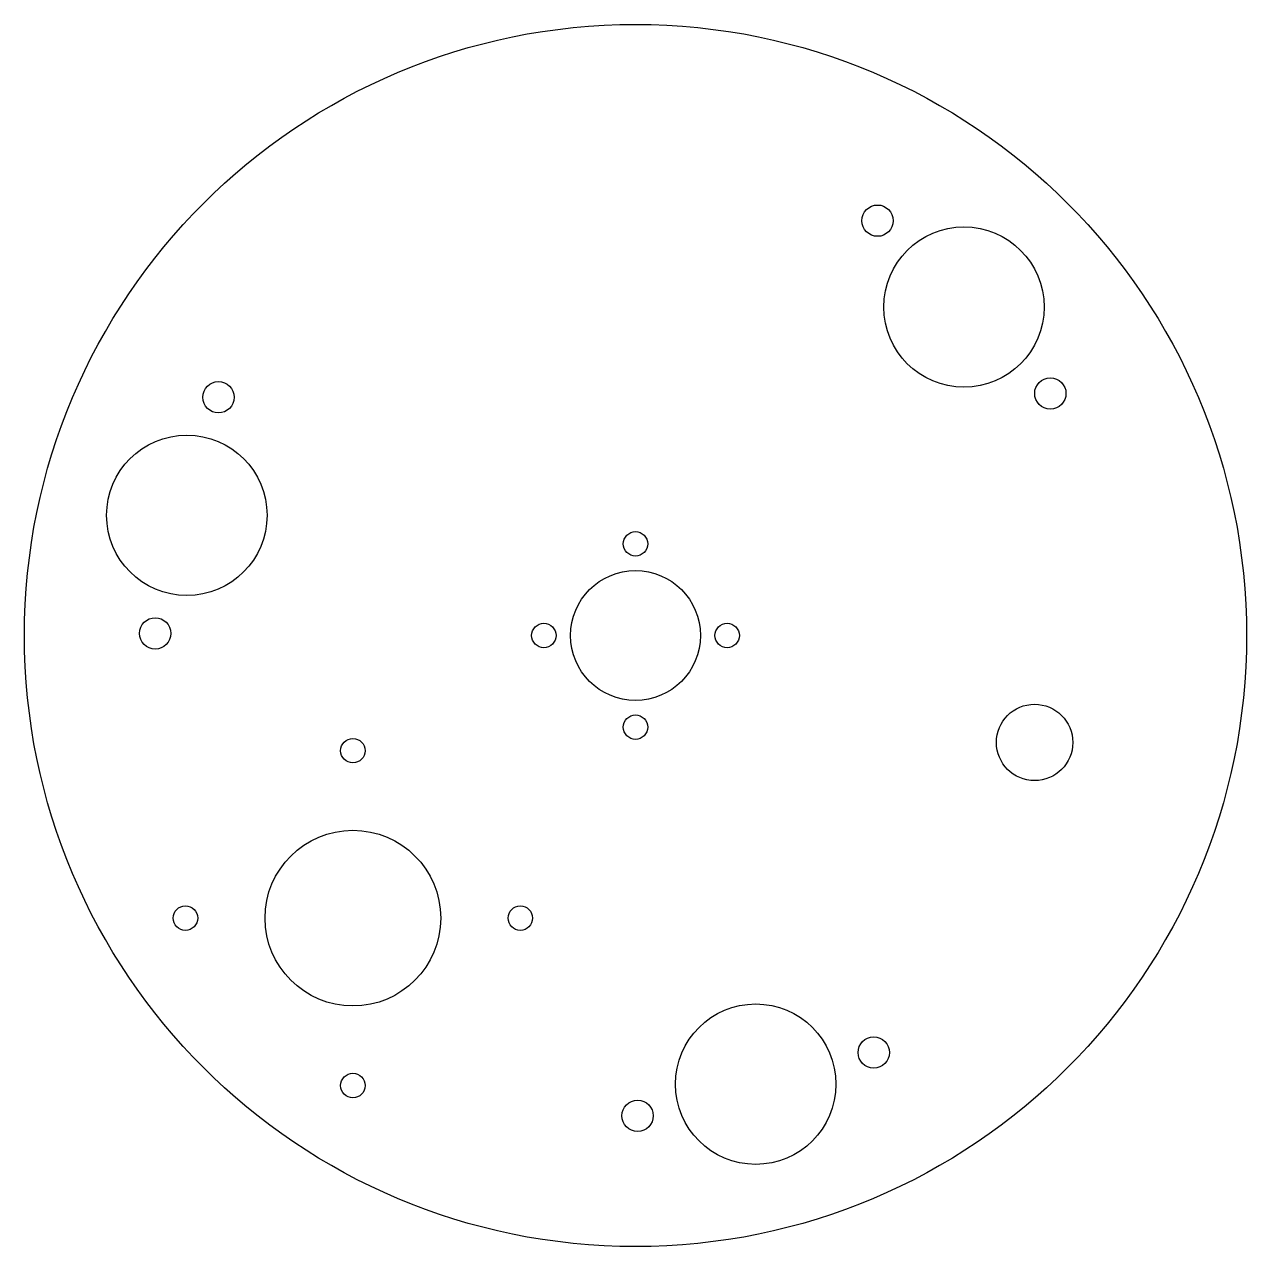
# Model space of a CAD drawing. Extents: x -80 to 80, y -80 to 80.
import ezdxf

# ---------------------------------------------------------------- set-up
doc = ezdxf.new("R2010")
doc.units = 0
doc.layers.get('0').update_dxf_attribs({"linetype": 'continuous'})

# ---------------------------------------------------------------- blocks, each defined once
blk = doc.blocks.new('POCKET002')
at = {"color": 0}
for centre, radius in [((0, 0), 80), ((31.69, 54.31), 2.05), ((43, 43), 10.5), ((54.31, 31.69), 2.05), ((-54.6, 31.19), 2.05), ((-58.74, 15.74), 10.5), ((0, 12), 1.6), ((0, 0), 8.5), ((-62.88, 0.28), 2.05), ((-12, 0), 1.6), ((12, 0), 1.6), ((52.25, -14), 5), ((0, -12), 1.6), ((-37, -15.08), 1.6), ((-37, -37), 11.5), ((-58.92, -37), 1.6), ((-15.08, -37), 1.6), ((15.74, -58.74), 10.5), ((31.19, -54.6), 2.05), ((-37, -58.92), 1.6), ((0.28, -62.88), 2.05)]:
    blk.add_circle(centre, radius, dxfattribs=at)

msp = doc.modelspace()

# ---------------------------------------------------------------- block references
at = {"color": 0}
msp.add_blockref('POCKET002', (0, 0), dxfattribs=at)

doc.saveas('drawing.dxf')
